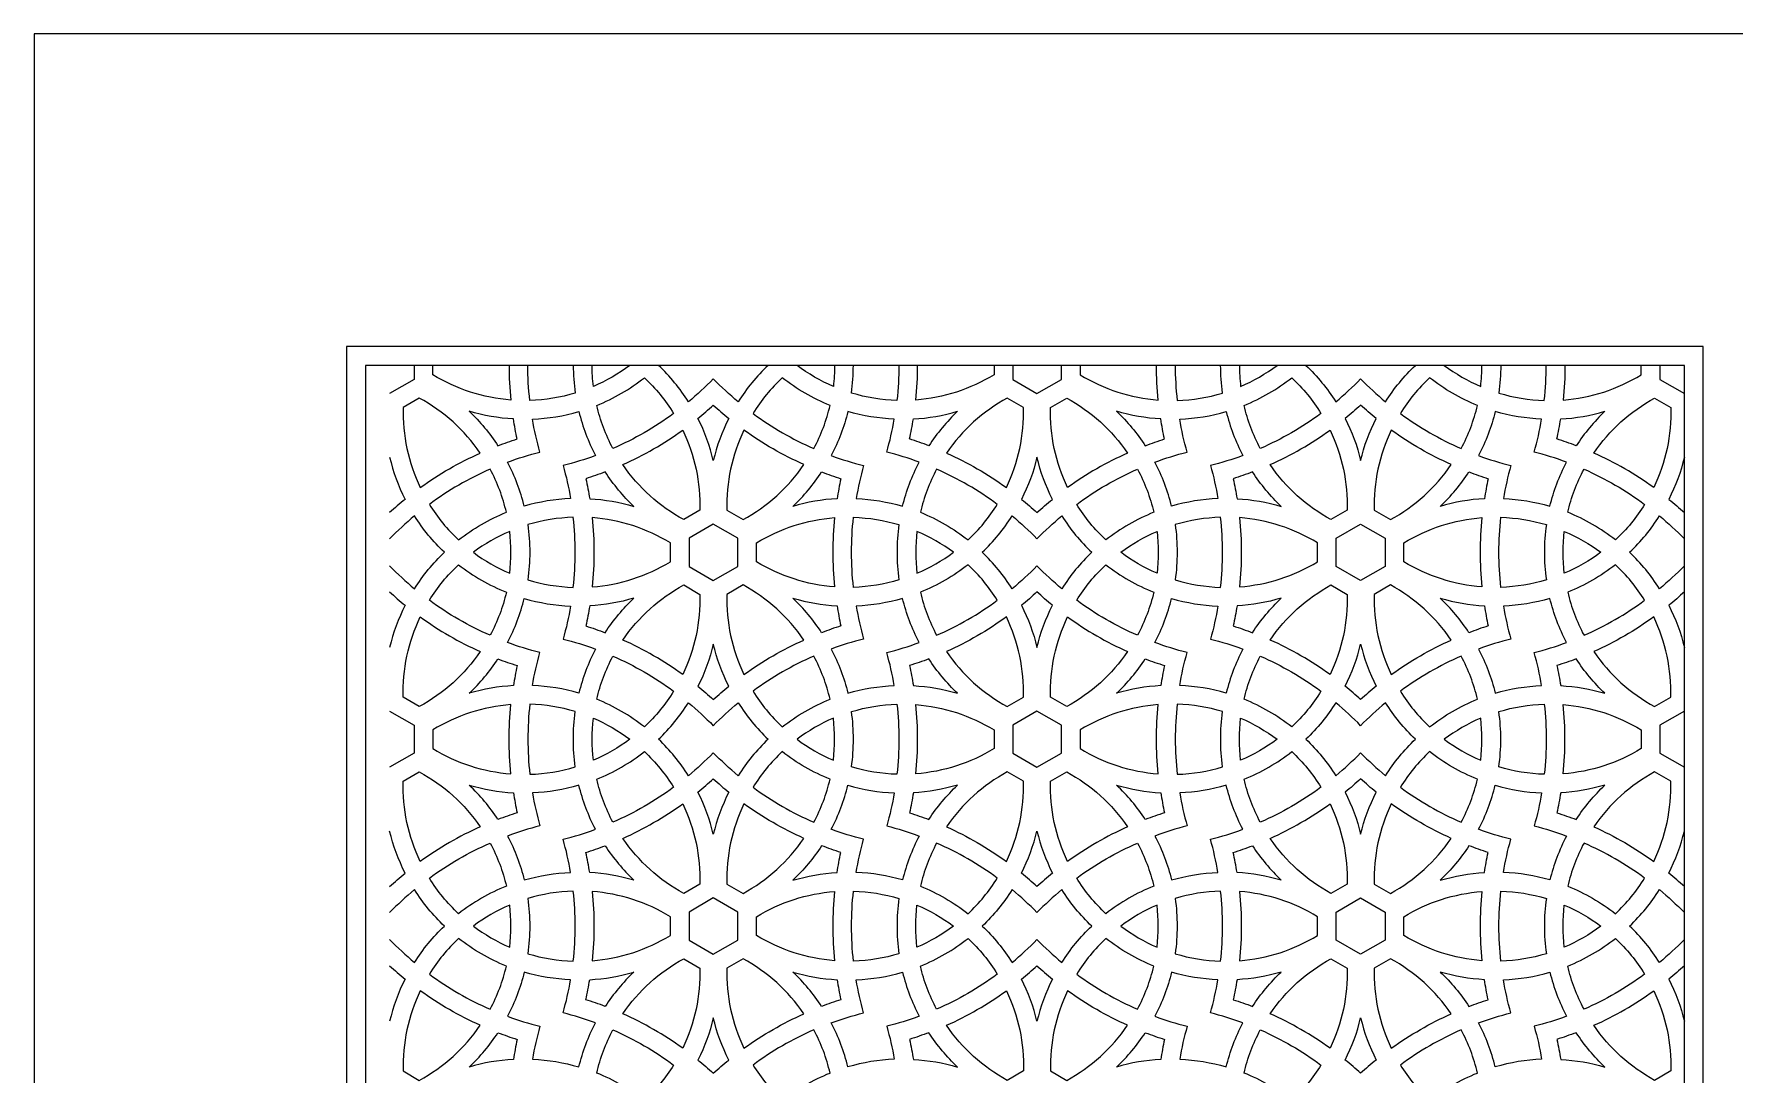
# Model space of a CAD drawing. Header units: millimetres. Extents: x 5898 to 7935, y 628 to 2008.
# Drawn here: x 5898 to 6986, y 1342 to 2008 of the extents above; entities that cross this region are included whole.
import ezdxf

# ---------------------------------------------------------------- set-up
doc = ezdxf.new("R2010")
doc.units = ezdxf.units.MM
doc.layers.add('Layer 01', color=1, linetype='Continuous')

msp = doc.modelspace()

# ---------------------------------------------------------------- linework, layer by layer
at = {"layer": 'Layer 01'}
for points in [[(5897.7, 627.6), (7935.5, 627.6), (7935.5, 2008.2), (5897.7, 2008.2)], [(6097.7, 827.6), (6965.6, 827.6), (6965.6, 1808.2), (6097.7, 1808.2)], [(6109.7, 839.6), (6953.6, 839.6), (6953.6, 1796.2), (6109.7, 1796.2)], [(6316.8, 1667.6), (6332.3, 1658.6), (6347.9, 1667.6), (6347.9, 1685.6), (6332.3, 1694.6), (6316.8, 1685.6)], [(6762.1, 1667.6), (6746.5, 1658.6), (6730.9, 1667.6), (6730.9, 1685.6), (6746.5, 1694.6), (6762.1, 1685.6)], [(6539.4, 1575), (6523.9, 1566), (6523.9, 1548.1), (6539.4, 1539.1), (6555, 1548.1), (6555, 1566)], [(6316.8, 1446.5), (6316.8, 1428.5), (6332.3, 1419.5), (6347.9, 1428.5), (6347.9, 1446.5), (6332.3, 1455.5)], [(6762.1, 1446.5), (6762.1, 1428.5), (6746.5, 1419.5), (6730.9, 1428.5), (6730.9, 1446.5), (6746.5, 1455.5)]]:
    msp.add_lwpolyline(points, close=True, dxfattribs=at)
for points in [[(6140.8, 1796.2), (6140.8, 1787.2), (6125.2, 1778.2)], [(6523.9, 1796.2), (6523.9, 1787.2), (6539.4, 1778.2), (6555, 1787.2), (6555, 1796.2)], [(6938, 1796.2), (6938, 1787.2), (6953.6, 1778.2)], [(6125.2, 1575), (6140.8, 1566), (6140.8, 1548.1), (6125.2, 1539.1)], [(6953.6, 1575), (6938, 1566), (6938, 1548.1), (6953.6, 1539.1)]]:
    msp.add_lwpolyline(points, dxfattribs=at)
for points in [[(6201.6, 1796.2, 0.025705), (6202.8, 1774, -0.118417), (6152.8, 1790.2), (6152.8, 1796.2)], [(6242.7, 1796.2, 0.035586), (6244, 1778.5, -0.065947), (6214.9, 1773.8, -0.027568), (6213.6, 1796.2)], [(6278.8, 1796.2, -0.059987), (6255.6, 1782.7, -0.029967), (6254.7, 1796.2)], [(6367.3, 1796.2, 0.060784), (6348.2, 1772.9, -0.026582), (6332.3, 1787.6, -0.026582), (6316.4, 1772.9, 0.060784), (6297.3, 1796.2)], [(6409.9, 1796.2, -0.029967), (6409.1, 1782.7, -0.059987), (6385.9, 1796.2)], [(6451, 1796.2, -0.027568), (6449.8, 1773.8, -0.065947), (6420.7, 1778.5, 0.035586), (6421.9, 1796.2)], [(6511.9, 1796.2), (6511.9, 1790.2, -0.118417), (6461.9, 1774, 0.025705), (6463, 1796.2)], [(6567, 1796.2), (6567, 1790.2, 0.118417), (6617, 1774, -0.025705), (6615.8, 1796.2)], [(6627.8, 1796.2, 0.027568), (6629.1, 1773.8, 0.065947), (6658.2, 1778.5, -0.035586), (6656.9, 1796.2)], [(6668.9, 1796.2, 0.029967), (6669.7, 1782.7, 0.059987), (6693, 1796.2)], [(6711.5, 1796.2, -0.060784), (6730.6, 1772.9, 0.026582), (6746.5, 1787.6, 0.026582), (6762.4, 1772.9, -0.060784), (6781.5, 1796.2)], [(6800, 1796.2, 0.059987), (6823.3, 1782.7, 0.029967), (6824.1, 1796.2)], [(6836.1, 1796.2, -0.035586), (6834.9, 1778.5, 0.065947), (6864, 1773.8, 0.027568), (6865.2, 1796.2)], [(6877.2, 1796.2, -0.025705), (6876.1, 1774, 0.118417), (6926, 1790.2), (6926, 1796.2)], [(6125.2, 1737.5, 0.057916), (6135.1, 1710.5, 0.015153), (6125.2, 1702)], [(6953.6, 1737.5, -0.057916), (6943.7, 1710.5, -0.015153), (6953.6, 1702)], [(6125.2, 1668, 0.026582), (6141.1, 1653.3, -0.060784), (6160.2, 1676.6, -0.060784), (6141.1, 1699.9, 0.026582), (6125.2, 1685.2)], [(6953.6, 1668, -0.026582), (6937.7, 1653.3, 0.060784), (6918.6, 1676.6, 0.060784), (6937.7, 1699.9, -0.026582), (6953.6, 1685.2)], [(6125.2, 1651.3, 0.015153), (6135.1, 1642.7, 0.057916), (6125.2, 1615.8)], [(6953.6, 1651.3, -0.015153), (6943.7, 1642.7, -0.057916), (6953.6, 1615.8)], [(6125.2, 1462.8, -0.015153), (6135.1, 1471.4, -0.057916), (6125.2, 1498.3)], [(6953.6, 1462.8, 0.015153), (6943.7, 1471.4, 0.057916), (6953.6, 1498.3)], [(6125.2, 1428.9, 0.026582), (6141.1, 1414.2, -0.060784), (6160.2, 1437.5, -0.060784), (6141.1, 1460.8, 0.026582), (6125.2, 1446.1)], [(6953.6, 1428.9, -0.026582), (6937.7, 1414.2, 0.060784), (6918.6, 1437.5, 0.060784), (6937.7, 1460.8, -0.026582), (6953.6, 1446.1)], [(6125.2, 1412.1, 0.015153), (6135.1, 1403.6, 0.057916), (6125.2, 1376.6)], [(6953.6, 1412.1, -0.015153), (6943.7, 1403.6, -0.057916), (6953.6, 1376.6)]]:
    msp.add_lwpolyline(points, format="xyb", dxfattribs=at)
for points in [[(6306.9, 1765.4, -0.055178), (6268.1, 1743, -0.065947), (6257.7, 1770.6, 0.071263), (6288.2, 1788.3, -0.065947)], [(6376.4, 1788.3, 0.065947), (6357.7, 1765.4, 0.055178), (6396.6, 1743, 0.065947), (6407, 1770.6, -0.071263)], [(6702.4, 1788.3, -0.065947), (6721.1, 1765.4, -0.055178), (6682.3, 1743, -0.065947), (6671.9, 1770.6, 0.071263)], [(6771.9, 1765.4, 0.055178), (6810.8, 1743, 0.065947), (6821.2, 1770.6, -0.071263), (6790.6, 1788.3, 0.065947)], [(6133.8, 1769.3, 0.118417), (6144.8, 1718, -0.051444), (6183.2, 1740.1, 0.118417), (6144.2, 1775.3)], [(6520.4, 1775.3, 0.118417), (6481.5, 1740.1, -0.051444), (6519.8, 1718, 0.118417), (6530.8, 1769.3)], [(6558.4, 1775.3, -0.118417), (6597.4, 1740.1, 0.051444), (6559, 1718, -0.118417), (6548, 1769.3)], [(6945, 1769.3, -0.118417), (6934, 1718, 0.051444), (6895.7, 1740.1, -0.118417), (6934.6, 1775.3)], [(6206.8, 1749.1, -0.015153), (6204.4, 1761.9, -0.057916), (6176.1, 1766.8, -0.057916), (6194.5, 1744.8, -0.015153)], [(6221.3, 1740.7, -0.026582), (6216.6, 1761.8, 0.060784), (6246.3, 1766.7, 0.060784), (6256.9, 1738.5, -0.026582), (6236.2, 1732.1, -0.026582), (6241, 1711, 0.060784), (6211.3, 1706.1, 0.060784), (6200.7, 1734.3, -0.026582)], [(6332.3, 1770.8, 0.015153), (6342.2, 1762.3, 0.057916), (6332.3, 1735.3, 0.057916), (6322.5, 1762.3, 0.015153)], [(6448.1, 1761.8, -0.060784), (6418.4, 1766.7, -0.060784), (6407.8, 1738.5, 0.026582), (6428.4, 1732.1, 0.026582), (6423.7, 1711, -0.060784), (6453.4, 1706.1, -0.060784), (6464, 1734.3, 0.026582), (6443.3, 1740.7, 0.026582)], [(6488.6, 1766.8, 0.057916), (6470.2, 1744.8, 0.015153), (6457.8, 1749.1, 0.015153), (6460.3, 1761.9, 0.057916)], [(6590.3, 1766.8, -0.057916), (6608.7, 1744.8, -0.015153), (6621, 1749.1, -0.015153), (6618.6, 1761.9, -0.057916)], [(6630.7, 1761.8, 0.060784), (6660.5, 1766.7, 0.060784), (6671.1, 1738.5, -0.026582), (6650.4, 1732.1, -0.026582), (6655.2, 1711, 0.060784), (6625.5, 1706.1, 0.060784), (6614.8, 1734.3, -0.026582), (6635.5, 1740.7, -0.026582)], [(6746.5, 1770.8, -0.015153), (6736.6, 1762.3, -0.057916), (6746.5, 1735.3, -0.057916), (6756.4, 1762.3, -0.015153)], [(6857.5, 1740.7, 0.026582), (6862.3, 1761.8, -0.060784), (6832.6, 1766.7, -0.060784), (6821.9, 1738.5, 0.026582), (6842.6, 1732.1, 0.026582), (6837.8, 1711, -0.060784), (6867.6, 1706.1, -0.060784), (6878.2, 1734.3, 0.026582)], [(6872, 1749.1, 0.015153), (6874.5, 1761.9, 0.057916), (6902.8, 1766.8, 0.057916), (6884.4, 1744.8, 0.015153)], [(6323.7, 1703.5), (6313.4, 1697.5, -0.118417), (6274.4, 1732.7, 0.051444), (6312.7, 1754.8, -0.118417)], [(6351.9, 1754.8, 0.118417), (6340.9, 1703.5), (6351.3, 1697.5, 0.118417), (6390.3, 1732.7, -0.051444)], [(6726.9, 1754.8, -0.118417), (6737.9, 1703.5), (6727.5, 1697.5, -0.118417), (6688.6, 1732.7, 0.051444)], [(6755.1, 1703.5), (6765.5, 1697.5, 0.118417), (6804.5, 1732.7, -0.051444), (6766.1, 1754.8, 0.118417)], [(6539.4, 1737.5, -0.057916), (6529.5, 1710.5, -0.015153), (6539.4, 1702, -0.015153), (6549.3, 1710.5, -0.057916)], [(6169.3, 1684.5, -0.071263), (6199.9, 1702.2, 0.065947), (6189.5, 1729.8, 0.055178), (6150.6, 1707.3, 0.065947)], [(6281.5, 1706, -0.057916), (6263.1, 1728, -0.015153), (6250.7, 1723.7, -0.015153), (6253.2, 1710.9, -0.057916)], [(6413.9, 1723.7, 0.015153), (6411.5, 1710.9, 0.057916), (6383.2, 1706, 0.057916), (6401.6, 1728, 0.015153)], [(6464.8, 1702.2, -0.071263), (6495.3, 1684.5, 0.065947), (6514, 1707.3, 0.055178), (6475.2, 1729.8, 0.065947)], [(6614.1, 1702.2, 0.071263), (6583.5, 1684.5, -0.065947), (6564.8, 1707.3, -0.055178), (6603.7, 1729.8, -0.065947)], [(6664.9, 1723.7, -0.015153), (6667.4, 1710.9, -0.057916), (6695.7, 1706, -0.057916), (6677.3, 1728, -0.015153)], [(6797.4, 1706, 0.057916), (6815.8, 1728, 0.015153), (6828.1, 1723.7, 0.015153), (6825.7, 1710.9, 0.057916)], [(6909.5, 1684.5, 0.071263), (6879, 1702.2, -0.065947), (6889.4, 1729.8, -0.055178), (6928.2, 1707.3, -0.065947)], [(6242.7, 1654.2, 0.055178), (6242.7, 1699, 0.065947), (6213.6, 1694.3, -0.071263), (6213.6, 1659, 0.065947)], [(6304.8, 1670.6), (6304.8, 1682.6, 0.118417), (6254.8, 1698.8, -0.051444), (6254.8, 1654.5, 0.118417)], [(6409.9, 1654.5, -0.118417), (6359.9, 1670.6), (6359.9, 1682.6, -0.118417), (6409.9, 1698.8, 0.051444)], [(6451.1, 1659, -0.065947), (6422, 1654.2, -0.055178), (6422, 1699, -0.065947), (6451.1, 1694.3, 0.071263)], [(6555.3, 1699.9, 0.060784), (6574.4, 1676.6, 0.060784), (6555.3, 1653.3, -0.026582), (6539.4, 1668, -0.026582), (6523.5, 1653.3, 0.060784), (6504.4, 1676.6, 0.060784), (6523.5, 1699.9, -0.026582), (6539.4, 1685.2, -0.026582)], [(6627.8, 1659, 0.065947), (6656.9, 1654.2, 0.055178), (6656.9, 1699, 0.065947), (6627.8, 1694.3, -0.071263)], [(6669, 1654.5, 0.118417), (6718.9, 1670.6), (6718.9, 1682.6, 0.118417), (6669, 1698.8, -0.051444)], [(6774.1, 1670.6), (6774.1, 1682.6, -0.118417), (6824.1, 1698.8, 0.051444), (6824.1, 1654.5, -0.118417)], [(6836.2, 1654.2, -0.055178), (6836.2, 1699, -0.065947), (6865.3, 1694.3, 0.071263), (6865.3, 1659, -0.065947)], [(6202, 1663.2, 0.059987), (6202, 1690, 0.059987), (6178.8, 1676.6, 0.059987)], [(6462.6, 1663.2, 0.059987), (6485.9, 1676.6, 0.059987), (6462.6, 1690, 0.059987)], [(6616.2, 1663.2, -0.059987), (6593, 1676.6, -0.059987), (6616.2, 1690, -0.059987)], [(6876.8, 1663.2, -0.059987), (6876.8, 1690, -0.059987), (6900.1, 1676.6, -0.059987)], [(6199.9, 1651.1, -0.065947), (6189.5, 1623.5, -0.055178), (6150.6, 1645.9, -0.065947), (6169.3, 1668.7, 0.071263)], [(6475.2, 1623.5, 0.055178), (6514, 1645.9, 0.065947), (6495.3, 1668.7, -0.071263), (6464.8, 1651.1, 0.065947)], [(6603.7, 1623.5, -0.055178), (6564.8, 1645.9, -0.065947), (6583.5, 1668.7, 0.071263), (6614.1, 1651.1, -0.065947)], [(6879, 1651.1, 0.065947), (6889.4, 1623.5, 0.055178), (6928.2, 1645.9, 0.065947), (6909.5, 1668.7, -0.071263)], [(6313.4, 1655.7), (6323.7, 1649.7, -0.118417), (6312.7, 1598.4, 0.051444), (6274.4, 1620.5, -0.118417)], [(6351.3, 1655.7), (6340.9, 1649.7, 0.118417), (6351.9, 1598.4, -0.051444), (6390.3, 1620.5, 0.118417)], [(6727.5, 1655.7), (6737.9, 1649.7, -0.118417), (6726.9, 1598.4, 0.051444), (6688.6, 1620.5, -0.118417)], [(6765.5, 1655.7), (6755.1, 1649.7, 0.118417), (6766.1, 1598.4, -0.051444), (6804.5, 1620.5, 0.118417)], [(6200.7, 1618.9, 0.060784), (6211.3, 1647.1, 0.060784), (6241, 1642.2, -0.026582), (6236.2, 1621.1, -0.026582), (6256.9, 1614.7, 0.060784), (6246.3, 1586.5, 0.060784), (6216.6, 1591.4, -0.026582), (6221.3, 1612.5, -0.026582)], [(6253.2, 1642.3, -0.015153), (6250.7, 1629.5, -0.015153), (6263.1, 1625.2, -0.057916), (6281.5, 1647.3, -0.057916)], [(6411.5, 1642.3, 0.015153), (6413.9, 1629.5, 0.015153), (6401.6, 1625.2, 0.057916), (6383.2, 1647.3, 0.057916)], [(6464, 1618.9, -0.060784), (6453.4, 1647.1, -0.060784), (6423.7, 1642.2, 0.026582), (6428.4, 1621.1, 0.026582), (6407.8, 1614.7, -0.060784), (6418.4, 1586.5, -0.060784), (6448.1, 1591.4, 0.026582), (6443.3, 1612.5, 0.026582)], [(6549.3, 1642.7, -0.015153), (6539.4, 1651.3, -0.015153), (6529.5, 1642.7, -0.057916), (6539.4, 1615.8, -0.057916)], [(6614.8, 1618.9, 0.060784), (6625.5, 1647.1, 0.060784), (6655.2, 1642.2, -0.026582), (6650.4, 1621.1, -0.026582), (6671.1, 1614.7, 0.060784), (6660.5, 1586.5, 0.060784), (6630.7, 1591.4, -0.026582), (6635.5, 1612.5, -0.026582)], [(6667.4, 1642.3, -0.015153), (6664.9, 1629.5, -0.015153), (6677.3, 1625.2, -0.057916), (6695.7, 1647.3, -0.057916)], [(6825.7, 1642.3, 0.015153), (6828.1, 1629.5, 0.015153), (6815.8, 1625.2, 0.057916), (6797.4, 1647.3, 0.057916)], [(6878.2, 1618.9, -0.060784), (6867.6, 1647.1, -0.060784), (6837.8, 1642.2, 0.026582), (6842.6, 1621.1, 0.026582), (6821.9, 1614.7, -0.060784), (6832.6, 1586.5, -0.060784), (6862.3, 1591.4, 0.026582), (6857.5, 1612.5, 0.026582)], [(6183.2, 1613.1, -0.118417), (6144.2, 1577.9), (6133.8, 1583.9, -0.118417), (6144.8, 1635.3, 0.051444)], [(6520.4, 1577.9), (6530.8, 1583.9, 0.118417), (6519.8, 1635.3, -0.051444), (6481.5, 1613.1, 0.118417)], [(6558.4, 1577.9), (6548, 1583.9, -0.118417), (6559, 1635.3, 0.051444), (6597.4, 1613.1, -0.118417)], [(6895.7, 1613.1, 0.118417), (6934.6, 1577.9), (6945, 1583.9, 0.118417), (6934, 1635.3, -0.051444)], [(6342.2, 1590.9, -0.057916), (6332.3, 1617.9, -0.057916), (6322.5, 1590.9, -0.015153), (6332.3, 1582.4, -0.015153)], [(6736.6, 1590.9, 0.057916), (6746.5, 1617.9, 0.057916), (6756.4, 1590.9, 0.015153), (6746.5, 1582.4, 0.015153)], [(6194.5, 1608.4, 0.015153), (6206.8, 1604.2, 0.015153), (6204.4, 1591.3, 0.057916), (6176.1, 1586.4, 0.057916)], [(6268.1, 1610.2, -0.055178), (6306.9, 1587.8, -0.065947), (6288.2, 1564.9, 0.071263), (6257.7, 1582.6, -0.065947)], [(6396.6, 1610.2, 0.055178), (6357.7, 1587.8, 0.065947), (6376.4, 1564.9, -0.071263), (6407, 1582.6, 0.065947)], [(6470.2, 1608.4, -0.015153), (6457.8, 1604.2, -0.015153), (6460.3, 1591.3, -0.057916), (6488.6, 1586.4, -0.057916)], [(6608.7, 1608.4, 0.015153), (6621, 1604.2, 0.015153), (6618.6, 1591.3, 0.057916), (6590.3, 1586.4, 0.057916)], [(6682.3, 1610.2, -0.055178), (6721.1, 1587.8, -0.065947), (6702.4, 1564.9, 0.071263), (6671.9, 1582.6, -0.065947)], [(6810.8, 1610.2, 0.055178), (6771.9, 1587.8, 0.065947), (6790.6, 1564.9, -0.071263), (6821.2, 1582.6, 0.065947)], [(6884.4, 1608.4, -0.015153), (6872, 1604.2, -0.015153), (6874.5, 1591.3, -0.057916), (6902.8, 1586.4, -0.057916)], [(6202.8, 1579.2, 0.118417), (6152.8, 1563), (6152.8, 1551, 0.118417), (6202.8, 1534.9, -0.051444)], [(6244, 1574.7, 0.065947), (6214.9, 1579.5, 0.055178), (6214.9, 1534.6, 0.065947), (6244, 1539.4, -0.071263)], [(6332.3, 1548.4, -0.026582), (6316.4, 1533.7, 0.060784), (6297.3, 1557, 0.060784), (6316.4, 1580.4, -0.026582), (6332.3, 1565.7, -0.026582), (6348.2, 1580.4, 0.060784), (6367.3, 1557, 0.060784), (6348.2, 1533.7, -0.026582)], [(6420.7, 1574.7, -0.065947), (6449.8, 1579.5, -0.055178), (6449.8, 1534.6, -0.065947), (6420.7, 1539.4, 0.071263)], [(6461.9, 1579.2, -0.118417), (6511.9, 1563), (6511.9, 1551, -0.118417), (6461.9, 1534.9, 0.051444)], [(6617, 1579.2, 0.118417), (6567, 1563), (6567, 1551, 0.118417), (6617, 1534.9, -0.051444)], [(6658.2, 1574.7, 0.065947), (6629.1, 1579.5, 0.055178), (6629.1, 1534.6, 0.065947), (6658.2, 1539.4, -0.071263)], [(6746.5, 1548.4, 0.026582), (6762.4, 1533.7, -0.060784), (6781.5, 1557, -0.060784), (6762.4, 1580.4, 0.026582), (6746.5, 1565.7, 0.026582), (6730.6, 1580.4, -0.060784), (6711.5, 1557, -0.060784), (6730.6, 1533.7, 0.026582)], [(6834.9, 1574.7, -0.065947), (6864, 1579.5, -0.055178), (6864, 1534.6, -0.065947), (6834.9, 1539.4, 0.071263)], [(6876.1, 1579.2, -0.118417), (6926, 1563), (6926, 1551, -0.118417), (6876.1, 1534.9, 0.051444)], [(6255.6, 1570.5, -0.059987), (6278.8, 1557, -0.059987), (6255.6, 1543.6, -0.059987)], [(6409.1, 1570.5, 0.059987), (6385.9, 1557, 0.059987), (6409.1, 1543.6, 0.059987)], [(6669.7, 1570.5, -0.059987), (6693, 1557, -0.059987), (6669.7, 1543.6, -0.059987)], [(6823.3, 1570.5, 0.059987), (6800, 1557, 0.059987), (6823.3, 1543.6, 0.059987)], [(6257.7, 1531.5, 0.071263), (6288.2, 1549.1, -0.065947), (6306.9, 1526.3, -0.055178), (6268.1, 1503.9, -0.065947)], [(6407, 1531.5, -0.071263), (6376.4, 1549.1, 0.065947), (6357.7, 1526.3, 0.055178), (6396.6, 1503.9, 0.065947)], [(6671.9, 1531.5, 0.071263), (6702.4, 1549.1, -0.065947), (6721.1, 1526.3, -0.055178), (6682.3, 1503.9, -0.065947)], [(6821.2, 1531.5, -0.071263), (6790.6, 1549.1, 0.065947), (6771.9, 1526.3, 0.055178), (6810.8, 1503.9, 0.065947)], [(6144.8, 1478.8, -0.118417), (6133.8, 1530.2), (6144.2, 1536.2, -0.118417), (6183.2, 1501, 0.051444)], [(6519.8, 1478.8, 0.118417), (6530.8, 1530.2), (6520.4, 1536.2, 0.118417), (6481.5, 1501, -0.051444)], [(6559, 1478.8, -0.118417), (6548, 1530.2), (6558.4, 1536.2, -0.118417), (6597.4, 1501, 0.051444)], [(6934, 1478.8, 0.118417), (6945, 1530.2), (6934.6, 1536.2, 0.118417), (6895.7, 1501, -0.051444)], [(6206.8, 1509.9, 0.015153), (6194.5, 1505.7, 0.057916), (6176.1, 1527.7, 0.057916), (6204.4, 1522.8, 0.015153)], [(6221.3, 1501.6, 0.026582), (6200.7, 1495.1, -0.060784), (6211.3, 1467, -0.060784), (6241, 1471.8, 0.026582), (6236.2, 1493, 0.026582), (6256.9, 1499.4, -0.060784), (6246.3, 1527.6, -0.060784), (6216.6, 1522.7, 0.026582)], [(6342.2, 1523.1, 0.057916), (6332.3, 1496.2, 0.057916), (6322.5, 1523.1, 0.015153), (6332.3, 1531.7, 0.015153)], [(6407.8, 1499.4, 0.060784), (6418.4, 1527.6, 0.060784), (6448.1, 1522.7, -0.026582), (6443.3, 1501.6, -0.026582), (6464, 1495.1, 0.060784), (6453.4, 1467, 0.060784), (6423.7, 1471.8, -0.026582), (6428.4, 1493, -0.026582)], [(6457.8, 1509.9, -0.015153), (6470.2, 1505.7, -0.057916), (6488.6, 1527.7, -0.057916), (6460.3, 1522.8, -0.015153)], [(6621, 1509.9, 0.015153), (6608.7, 1505.7, 0.057916), (6590.3, 1527.7, 0.057916), (6618.6, 1522.8, 0.015153)], [(6671.1, 1499.4, -0.060784), (6660.5, 1527.6, -0.060784), (6630.7, 1522.7, 0.026582), (6635.5, 1501.6, 0.026582), (6614.8, 1495.1, -0.060784), (6625.5, 1467, -0.060784), (6655.2, 1471.8, 0.026582), (6650.4, 1493, 0.026582)], [(6736.6, 1523.1, -0.057916), (6746.5, 1496.2, -0.057916), (6756.4, 1523.1, -0.015153), (6746.5, 1531.7, -0.015153)], [(6857.5, 1501.6, -0.026582), (6878.2, 1495.1, 0.060784), (6867.6, 1467, 0.060784), (6837.8, 1471.8, -0.026582), (6842.6, 1493, -0.026582), (6821.9, 1499.4, 0.060784), (6832.6, 1527.6, 0.060784), (6862.3, 1522.7, -0.026582)], [(6872, 1509.9, -0.015153), (6884.4, 1505.7, -0.057916), (6902.8, 1527.7, -0.057916), (6874.5, 1522.8, -0.015153)], [(6313.4, 1458.4, -0.118417), (6274.4, 1493.6, 0.051444), (6312.7, 1515.7, -0.118417), (6323.7, 1464.4)], [(6351.3, 1458.4, 0.118417), (6390.3, 1493.6, -0.051444), (6351.9, 1515.7, 0.118417), (6340.9, 1464.4)], [(6727.5, 1458.4, -0.118417), (6688.6, 1493.6, 0.051444), (6726.9, 1515.7, -0.118417), (6737.9, 1464.4)], [(6765.5, 1458.4, 0.118417), (6804.5, 1493.6, -0.051444), (6766.1, 1515.7, 0.118417), (6755.1, 1464.4)], [(6539.4, 1462.8, 0.015153), (6529.5, 1471.4, 0.057916), (6539.4, 1498.3, 0.057916), (6549.3, 1471.4, 0.015153)], [(6169.3, 1445.4, -0.065947), (6150.6, 1468.2, -0.055178), (6189.5, 1490.6, -0.065947), (6199.9, 1463, 0.071263)], [(6263.1, 1488.9, 0.057916), (6281.5, 1466.8, 0.057916), (6253.2, 1471.8, 0.015153), (6250.7, 1484.6, 0.015153)], [(6383.2, 1466.8, -0.057916), (6411.5, 1471.8, -0.015153), (6413.9, 1484.6, -0.015153), (6401.6, 1488.9, -0.057916)], [(6495.3, 1445.4, 0.065947), (6514, 1468.2, 0.055178), (6475.2, 1490.6, 0.065947), (6464.8, 1463, -0.071263)], [(6583.5, 1445.4, -0.065947), (6564.8, 1468.2, -0.055178), (6603.7, 1490.6, -0.065947), (6614.1, 1463, 0.071263)], [(6695.7, 1466.8, 0.057916), (6667.4, 1471.8, 0.015153), (6664.9, 1484.6, 0.015153), (6677.3, 1488.9, 0.057916)], [(6815.8, 1488.9, -0.057916), (6797.4, 1466.8, -0.057916), (6825.7, 1471.8, -0.015153), (6828.1, 1484.6, -0.015153)], [(6909.5, 1445.4, 0.065947), (6928.2, 1468.2, 0.055178), (6889.4, 1490.6, 0.065947), (6879, 1463, -0.071263)], [(6213.6, 1455.1, -0.071263), (6213.6, 1419.8, 0.065947), (6242.7, 1415.1, 0.055178), (6242.7, 1459.9, 0.065947)], [(6304.8, 1443.5, 0.118417), (6254.8, 1459.6, -0.051444), (6254.8, 1415.3, 0.118417), (6304.8, 1431.5)], [(6359.9, 1443.5, -0.118417), (6409.9, 1459.6, 0.051444), (6409.9, 1415.3, -0.118417), (6359.9, 1431.5)], [(6451.1, 1455.1, 0.071263), (6451.1, 1419.8, -0.065947), (6422, 1415.1, -0.055178), (6422, 1459.9, -0.065947)], [(6539.4, 1446.1, 0.026582), (6523.5, 1460.8, -0.060784), (6504.4, 1437.5, -0.060784), (6523.5, 1414.2, 0.026582), (6539.4, 1428.9, 0.026582), (6555.3, 1414.2, -0.060784), (6574.4, 1437.5, -0.060784), (6555.3, 1460.8, 0.026582)], [(6627.8, 1455.1, -0.071263), (6627.8, 1419.8, 0.065947), (6656.9, 1415.1, 0.055178), (6656.9, 1459.9, 0.065947)], [(6718.9, 1443.5, 0.118417), (6669, 1459.6, -0.051444), (6669, 1415.3, 0.118417), (6718.9, 1431.5)], [(6774.1, 1443.5, -0.118417), (6824.1, 1459.6, 0.051444), (6824.1, 1415.3, -0.118417), (6774.1, 1431.5)], [(6865.3, 1455.1, 0.071263), (6865.3, 1419.8, -0.065947), (6836.2, 1415.1, -0.055178), (6836.2, 1459.9, -0.065947)], [(6178.8, 1437.5, 0.059987), (6202, 1424, 0.059987), (6202, 1450.9, 0.059987)], [(6485.9, 1437.5, -0.059987), (6462.6, 1424, -0.059987), (6462.6, 1450.9, -0.059987)], [(6593, 1437.5, 0.059987), (6616.2, 1424, 0.059987), (6616.2, 1450.9, 0.059987)], [(6900.1, 1437.5, -0.059987), (6876.8, 1424, -0.059987), (6876.8, 1450.9, -0.059987)], [(6150.6, 1406.7, 0.055178), (6189.5, 1384.3, 0.065947), (6199.9, 1411.9, -0.071263), (6169.3, 1429.6, 0.065947)], [(6514, 1406.7, -0.055178), (6475.2, 1384.3, -0.065947), (6464.8, 1411.9, 0.071263), (6495.3, 1429.6, -0.065947)], [(6564.8, 1406.7, 0.055178), (6603.7, 1384.3, 0.065947), (6614.1, 1411.9, -0.071263), (6583.5, 1429.6, 0.065947)], [(6928.2, 1406.7, -0.055178), (6889.4, 1384.3, -0.065947), (6879, 1411.9, 0.071263), (6909.5, 1429.6, -0.065947)], [(6323.7, 1410.6, -0.118417), (6312.7, 1359.3, 0.051444), (6274.4, 1381.4, -0.118417), (6313.4, 1416.6)], [(6340.9, 1410.6, 0.118417), (6351.9, 1359.3, -0.051444), (6390.3, 1381.4, 0.118417), (6351.3, 1416.6)], [(6737.9, 1410.6, -0.118417), (6726.9, 1359.3, 0.051444), (6688.6, 1381.4, -0.118417), (6727.5, 1416.6)], [(6755.1, 1410.6, 0.118417), (6766.1, 1359.3, -0.051444), (6804.5, 1381.4, 0.118417), (6765.5, 1416.6)], [(6236.2, 1382, 0.026582), (6241, 1403.1, -0.060784), (6211.3, 1408, -0.060784), (6200.7, 1379.8, 0.026582), (6221.3, 1373.4, 0.026582), (6216.6, 1352.3, -0.060784), (6246.3, 1347.4, -0.060784), (6256.9, 1375.6, 0.026582)], [(6250.7, 1390.4, 0.015153), (6253.2, 1403.2, 0.057916), (6281.5, 1408.1, 0.057916), (6263.1, 1386.1, 0.015153)], [(6401.6, 1386.1, 0.057916), (6383.2, 1408.1, 0.057916), (6411.5, 1403.2, 0.015153), (6413.9, 1390.4, 0.015153)], [(6428.4, 1382, -0.026582), (6423.7, 1403.1, 0.060784), (6453.4, 1408, 0.060784), (6464, 1379.8, -0.026582), (6443.3, 1373.4, -0.026582), (6448.1, 1352.3, 0.060784), (6418.4, 1347.4, 0.060784), (6407.8, 1375.6, -0.026582)], [(6539.4, 1376.6, 0.057916), (6529.5, 1403.6, 0.015153), (6539.4, 1412.1, 0.015153), (6549.3, 1403.6, 0.057916)], [(6650.4, 1382, 0.026582), (6655.2, 1403.1, -0.060784), (6625.5, 1408, -0.060784), (6614.8, 1379.8, 0.026582), (6635.5, 1373.4, 0.026582), (6630.7, 1352.3, -0.060784), (6660.5, 1347.4, -0.060784), (6671.1, 1375.6, 0.026582)], [(6677.3, 1386.1, -0.057916), (6695.7, 1408.1, -0.057916), (6667.4, 1403.2, -0.015153), (6664.9, 1390.4, -0.015153)], [(6828.1, 1390.4, -0.015153), (6825.7, 1403.2, -0.057916), (6797.4, 1408.1, -0.057916), (6815.8, 1386.1, -0.015153)], [(6842.6, 1382, -0.026582), (6837.8, 1403.1, 0.060784), (6867.6, 1408, 0.060784), (6878.2, 1379.8, -0.026582), (6857.5, 1373.4, -0.026582), (6862.3, 1352.3, 0.060784), (6832.6, 1347.4, 0.060784), (6821.9, 1375.6, -0.026582)], [(6133.8, 1344.8), (6144.2, 1338.8, 0.118417), (6183.2, 1374, -0.051444), (6144.8, 1396.1, 0.118417)], [(6530.8, 1344.8), (6520.4, 1338.8, -0.118417), (6481.5, 1374, 0.051444), (6519.8, 1396.1, -0.118417)], [(6548, 1344.8), (6558.4, 1338.8, 0.118417), (6597.4, 1374, -0.051444), (6559, 1396.1, 0.118417)], [(6945, 1344.8), (6934.6, 1338.8, -0.118417), (6895.7, 1374, 0.051444), (6934, 1396.1, -0.118417)], [(6332.3, 1378.8, -0.057916), (6322.5, 1351.8, -0.015153), (6332.3, 1343.3, -0.015153), (6342.2, 1351.8, -0.057916)], [(6746.5, 1378.8, 0.057916), (6756.4, 1351.8, 0.015153), (6746.5, 1343.3, 0.015153), (6736.6, 1351.8, 0.057916)], [(6176.1, 1347.3, 0.057916), (6194.5, 1369.3, 0.015153), (6206.8, 1365, 0.015153), (6204.4, 1352.2, 0.057916)], [(6288.2, 1325.8, 0.071263), (6257.7, 1343.5, -0.065947), (6268.1, 1371.1, -0.055178), (6306.9, 1348.6, -0.065947)], [(6376.4, 1325.8, -0.071263), (6407, 1343.5, 0.065947), (6396.6, 1371.1, 0.055178), (6357.7, 1348.6, 0.065947)], [(6488.6, 1347.3, -0.057916), (6470.2, 1369.3, -0.015153), (6457.8, 1365, -0.015153), (6460.3, 1352.2, -0.057916)], [(6590.3, 1347.3, 0.057916), (6608.7, 1369.3, 0.015153), (6621, 1365, 0.015153), (6618.6, 1352.2, 0.057916)], [(6702.4, 1325.8, 0.071263), (6671.9, 1343.5, -0.065947), (6682.3, 1371.1, -0.055178), (6721.1, 1348.6, -0.065947)], [(6790.6, 1325.8, -0.071263), (6821.2, 1343.5, 0.065947), (6810.8, 1371.1, 0.055178), (6771.9, 1348.6, 0.065947)], [(6902.8, 1347.3, -0.057916), (6884.4, 1369.3, -0.015153), (6872, 1365, -0.015153), (6874.5, 1352.2, -0.057916)]]:
    msp.add_lwpolyline(points, format="xyb", close=True, dxfattribs=at)

doc.saveas('drawing.dxf')
